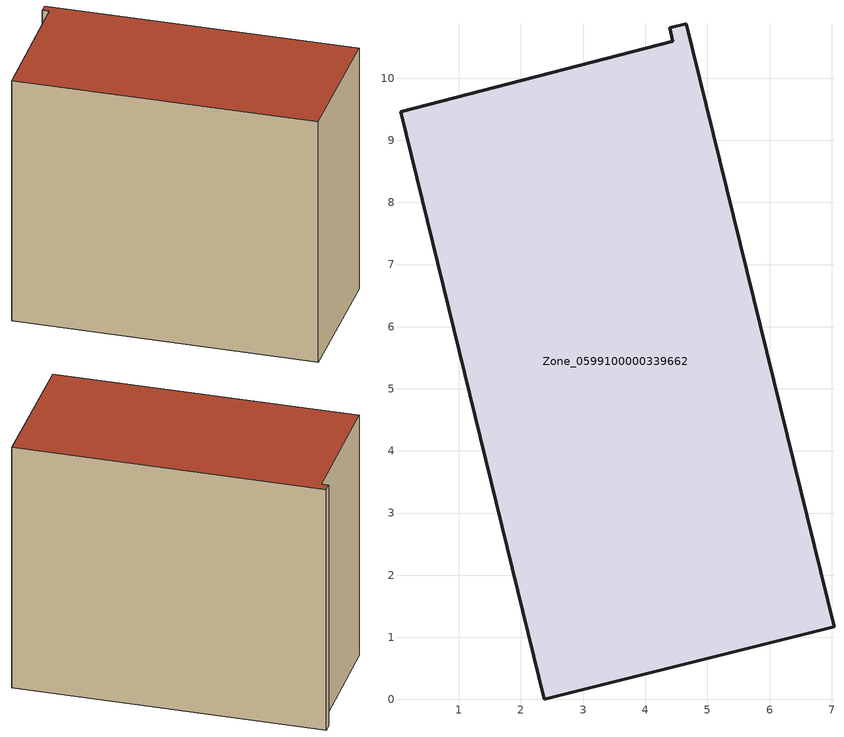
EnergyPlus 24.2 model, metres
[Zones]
Zone_0599100000339662
 floor ground (C_G): 0.06,9.46 4.45,10.59 4.39,10.81 4.66,10.88 7.04,1.17 2.38,0 z0
 wall outside (C_F): 7.04,1.17 4.66,10.88 4.39,10.81 4.45,10.59 0.06,9.46 2.38,0 7.04,1.17 z0:8.41
 roof outside (C_R): 4.45,10.59 0.06,9.46 2.38,0 7.04,1.17 4.66,10.88 4.39,10.81 z8.41
[BUILDING]
Pand.0599100000339662: North Axis=0; Terrain=City; Loads Convergence Tolerance Value=0.04; Temperature Convergence Tolerance Value=0.4; Solar Distribution=FullExterior; Maximum Number of Warmup Days=25; Minimum Number of Warmup Days=1
[Site:Location]
Rotterdam.The.Hague.AP_ZH_NLD Design_Conditions: Latitude=51.96; Longitude=4.45; Time Zone=1; Elevation=-4.5
[SITE:GROUNDTEMPERATURE:BUILDINGSURFACE]
18, 18, 18, 18, 18, 18, 18, 18, 18, 18, 18, 18
[MATERIAL] Thermal Absorptance=0.9; Solar Absorptance=0.7; Visible Absorptance=0.7
Name | Roughness | Thickness | Conductivity | Density | Specific Heat
G.TI.1992-2005 | MediumSmooth | 0.15 | 0.06 | 540 | 1210
F.TI.1992-2005 | Rough | 0.3 | 0.12 | 1920 | 840
R.TI.1992-2005 | MediumRough | 0.2 | 0.08 | 1500 | 1000
[CONSTRUCTION]
C_G: G.TI.1992-2005
C_F: F.TI.1992-2005
C_R: R.TI.1992-2005
[ZONE]
Zone_0599100000339662: Type=1; Multiplier=1; Ceiling Height=Autocalculate; Volume=Autocalculate; Floor Area=autocalculate; Part of Total Floor Area=Yes
[ZONEINFILTRATION:DESIGNFLOWRATE]
Infil_Zone_0599100000339662: Zone or ZoneList or Space or SpaceList=Zone_0599100000339662; Schedule=AlwaysOn; Design Flow Rate Calculation Method=Flow/Area; Flow Rate per Floor Area=0.0015; Constant Term Coefficient=1; Temperature Term Coefficient=0; Velocity Term Coefficient=0; Velocity Squared Term Coefficient=0
[HVACTEMPLATE:ZONE:IDEALLOADSAIRSYSTEM]
Zone_0599100000339662: Maximum Heating Supply Air Temperature=50; Minimum Cooling Supply Air Temperature=13; Maximum Heating Supply Air Humidity Ratio=0.0156; Minimum Cooling Supply Air Humidity Ratio=0.0077; Heating Limit=NoLimit; Cooling Limit=NoLimit; Dehumidification Control Type=ConstantSensibleHeatRatio; Cooling Sensible Heat Ratio=0.7; Dehumidification Setpoint=60; Humidification Control Type=None; Humidification Setpoint=30; Outdoor Air Method=None; Outdoor Air Flow Rate per Person=0.00944; Outdoor Air Flow Rate per Zone Floor Area=0; Outdoor Air Flow Rate per Zone=0; Demand Controlled Ventilation Type=None; Outdoor Air Economizer Type=NoEconomizer; Heat Recovery Type=None; Sensible Heat Recovery Effectiveness=0.7; Latent Heat Recovery Effectiveness=0.65
[ZONECONTROL:THERMOSTAT]
ThermostatControl_Zone_0599100000339662: Zone or ZoneList=Zone_0599100000339662; Control Type Schedule=DualSetpointControlType; Control 1=Thermostat_Zone_0599100000339662; Temperature Difference Between Cutout And Setpoint=0
[THERMOSTATSETPOINT:DUALSETPOINT]
Thermostat_Zone_0599100000339662: Heating Setpoint Temperature Schedule=HeatingSetpoint_Zone_0599100000339662; Cooling Setpoint Temperature Schedule=CoolingSetpoint_Zone_0599100000339662
[SCHEDULE:COMPACT]
HeatingSetpoint_Zone_0599100000339662: Through: 12/31, For: AllDays, Until: 24:00, 21
CoolingSetpoint_Zone_0599100000339662: Through: 12/31, For: AllDays, Until: 24:00, 24
DualSetpointControlType: Through: 12/31, For: AllDays, Until: 24:00, 4
AlwaysOn: Through: 12/31, For: AllDays, Until: 24:00, 1
